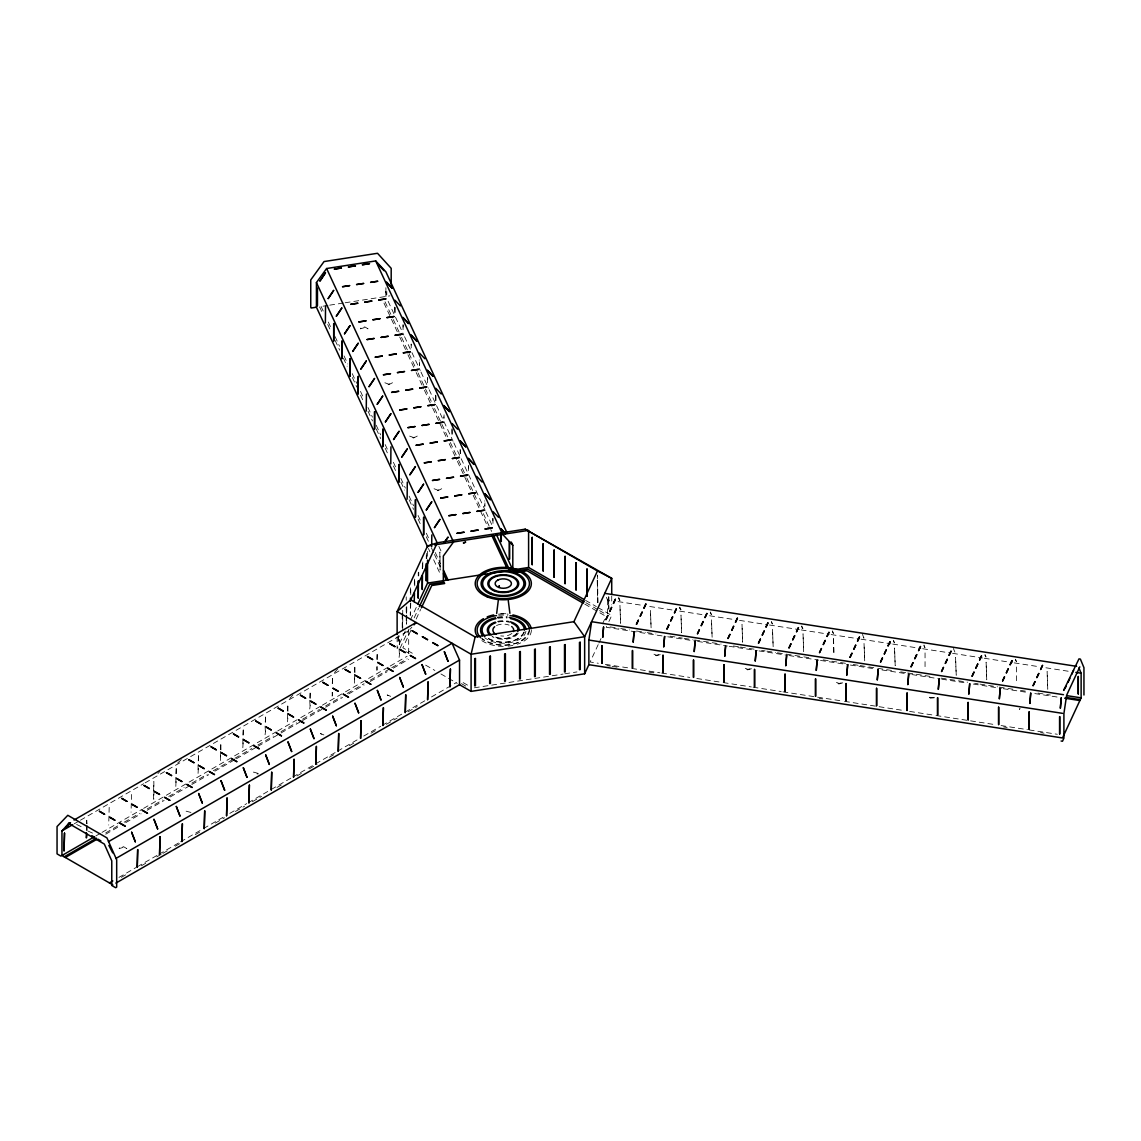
<?xml version="1.0" encoding="UTF-8"?>
<svg xmlns="http://www.w3.org/2000/svg" width="1141" height="1141" viewBox="0 0 1141 1141"><rect width="100%" height="100%" fill="white"/><g stroke="black" fill="none" stroke-linecap="round" stroke-linejoin="round"><path stroke-width="0.75" stroke-dasharray="5 3.75" d="M529.438 629.746C524.019 648.473 495.379 648.259 481.859 638.404M618.878 597.841L619.863 600.437L618.222 597.898M679.908 607.283L680.892 609.879L679.252 607.34M710.415 612.004L711.399 614.585L709.788 611.904M771.444 621.431L772.414 624.027L770.803 621.346M801.952 626.152L802.294 628.648M832.459 630.873L833.443 633.469L831.832 630.788M862.468 634.382L863.951 638.19L861.84 634.282M893.489 640.315L894.473 642.911L892.861 640.215M923.996 645.036L924.98 647.632L923.369 644.936M985.025 654.478L986.009 657.073L984.383 654.378M1015.533 659.198L1016.517 661.794L1014.905 659.099M524.147 631.914C517.287 644.437 498.132 644.294 487.05 637.648M398.722 635.922L398.523 641.47L398.394 635.879M406.738 620.347L406.538 624.184L406.424 615.184M410.746 603.19L410.432 615.07M405.283 631.073L397.125 648.673L397.125 636.293M410.475 619.891L417.164 605.5M400.092 648.202L408.977 629.048M414.169 617.88L418.604 608.31M410.988 630.217L402.844 647.774L412.315 653.251M416.18 619.05L420.63 609.465M602.534 623.813L604.616 619.335M598.184 644.636L590.125 661.994L598.312 663.263M598.911 643.053L601.107 638.318M606.655 626.366L606.242 627.279L665.959 636.521M608.895 621.545L611.719 615.47L597.87 607.468M620.561 623.2L619.962 605.614L620.59 623.129M650.441 610.406L651.097 627.85L650.47 610.335M681.576 632.642L680.992 615.056L681.619 632.57M711.456 619.848L712.127 637.291L711.499 619.777M742.606 642.083L742.007 624.498L742.634 642.012M772.486 629.29L773.156 646.733L772.514 629.219M833.515 638.732L834.171 656.175M864.022 643.453L864.693 660.896L864.051 643.381M894.53 648.174L895.172 665.688M925.051 652.894L925.051 670.309M955.559 657.615L956.187 675.13M1016.617 666.972L1016.617 684.4M1019.983 708.561L1019.369 709.345L1019.968 708.818M516.716 633.455C510.626 639.588 500.172 639.659 492.798 635.894M660.225 654.606L656.36 655.761L653.123 653.822L656.246 655.205L660.24 654.364M751.491 668.726L747.626 669.881L744.388 667.941L747.883 669.353L751.748 668.312M842.7 682.831L838.835 684.001L835.597 682.047L839.077 683.459L842.942 682.418M157.914 773.598L159.968 771.345M181.276 759.578L177.654 763.087M292.895 694.955L289.8 698.335M337.565 669.154L334.47 672.548M145.164 782.84L408.678 630.716L411.872 627.208M74.279 823.773L78.9 821.106M80.441 820.208L143.623 783.739M76.632 824.472L82.238 827.168M86.388 820.522L86.93 823.788M109.179 807.357L108.723 825.043M131.515 794.464L131.058 812.15M176.284 768.72L175.728 775.909M198.62 755.827L198.063 763.001M243.29 730.04L242.733 737.214M265.625 717.133L265.069 724.321M332.63 678.453L332.074 685.627M399.65 639.759L399.093 646.947M92.507 833.087L86.901 830.548M153.393 799.256L153.85 781.571L153.949 799.042M175.728 777.649L176.185 786.092M198.063 764.755L198.063 773.455L198.52 764.484M220.398 751.848L220.398 760.562L220.855 751.591M242.733 738.954L243.19 747.398M265.069 726.061L265.539 734.504M287.404 713.168L287.404 721.868L287.874 718.131M309.739 700.274L310.209 708.718M332.074 692.601L332.544 695.81M354.409 674.474L354.409 683.188L354.88 674.217M376.758 666.815L377.215 670.024M399.093 648.687L399.55 657.13M175.814 786.406L176.185 777.378M242.833 747.726L243.29 738.74M95.858 835.954L100.479 833.272M102.02 832.388L142.083 809.254M143.623 808.37L276.151 731.852M277.691 730.967L299.27 718.502M300.81 717.618L320.849 706.051M322.39 705.167L343.954 692.701M345.495 691.817L367.074 679.366M368.614 678.467L388.653 666.9M390.193 666.016L407.137 656.232M105.742 832.859L118.036 825.756M124.184 822.205L139.573 813.319M147.26 808.883L162.635 799.998M168.782 796.447L184.157 787.575M191.859 783.14L207.234 774.254M213.381 770.703L233.377 759.164M234.918 758.28L251.833 748.51M257.98 744.959L273.355 736.073M281.043 731.638L296.418 722.766M302.579 719.215L319.494 709.445M325.641 705.894L341.016 697.023M347.164 693.471L364.079 683.701M370.24 680.15L390.222 668.612M391.762 667.713L407.137 658.842M105.699 834.214L119.534 826.212M125.695 822.661L141.07 813.79M147.218 810.238L164.147 800.469M170.294 796.917L190.29 785.379M191.831 784.48L208.746 774.71M214.893 771.159L234.889 759.621M236.429 758.736L256.425 747.184M257.952 746.3L279.488 733.877M281.028 732.978L301.024 721.44M302.565 720.556L324.087 708.119M325.627 707.235L342.542 697.465M348.704 693.913L364.079 685.028M370.226 681.477L387.156 671.721M393.303 668.155L408.678 659.284M118.964 877.386L135.907 867.602M137.433 866.718L157.458 855.165M158.998 854.267L179.009 842.714M180.549 841.83L202.1 829.379M203.64 828.494L223.65 816.942M229.812 813.39L246.741 803.606M248.282 802.722L269.832 790.271M271.373 789.387L291.397 777.834M292.937 776.95L336.039 752.062M337.579 751.163L357.589 739.61M363.751 736.059L380.68 726.275M382.221 725.391L403.771 712.954M405.312 712.055L425.322 700.503M431.483 696.951L456.115 682.732M121.331 877.343L127.492 873.792M141.37 865.777L147.531 862.225M156.773 856.877L161.394 854.21M162.935 853.325L167.57 850.658M175.272 846.208L179.893 843.541M195.296 834.642L199.917 831.974M215.335 823.075L224.577 817.74M235.374 811.508L244.616 806.174M252.318 801.724L261.56 796.389M276.978 787.49L283.139 783.924M297.002 775.923L301.638 773.256M309.339 768.806L317.041 764.356M329.364 757.239L335.54 753.673M349.403 745.672L355.564 742.106M370.982 733.221L377.143 729.655M386.385 724.321L397.168 718.088M407.965 711.87L417.207 706.521M608.923 597L608.695 609.066L608.139 596.814M934.151 697.836L930.343 698.135L928.004 696.338L930.756 697.679L934.294 697.322M497.833 621.203L508.729 621.203M386.828 291.511L386.699 295.02L386.656 291.155M327.966 305.431L319.523 306.729L323.245 314.773M329.678 305.16L343.427 303.035M345.153 302.764L389.865 295.847M395 307.385L394.872 312.634L394.715 307.043M403.015 324.643L403.058 330.248L403.172 325M411.231 347.862L411.188 343.997L411.188 347.477M419.531 361.982L419.403 365.477L419.232 359.886M427.704 377.856L427.575 383.091L427.533 377.486M435.876 395.471L435.762 400.719L435.591 395.128M444.063 414.825L443.935 418.333L443.892 414.468M452.064 428.588L452.107 435.948L451.936 428.617M460.108 449.711L460.279 453.562L460.408 450.053M468.409 465.571L468.452 471.176L468.58 465.927M484.939 502.91L484.811 506.404L484.768 500.799M492.941 518.413L492.983 524.019L492.812 518.428M440.126 569.958L439.955 552.187M474.371 687.795L563.069 674.074M564.795 673.803L576.975 671.921M497.39 617.096L507.232 616.853M190.946 812.463L185.983 811.137L188.622 812.991M258.223 773.455L253.63 772.072L255.427 773.684L258.108 774.026M500.828 613.601L508.159 613.787M390.693 696.367L387.198 694.955L390.75 696.923M323.873 734.947L320.393 733.535L323.63 735.474M619.891 600.266L618.251 597.741M680.906 609.708L679.266 607.183M802.95 628.591L801.324 626.067M954.889 652.096L953.377 648.445M606.399 597.313L607.483 599.952L611.005 600.494M618.051 601.592L640.942 605.129M649.742 606.499L672.634 610.036M679.679 611.12L702.571 614.657M709.616 615.755L732.493 619.292M739.539 620.39L767.708 624.74M769.476 625.011L799.413 629.647M801.167 629.918L829.336 634.282M831.104 634.553L859.273 638.903M861.027 639.174L890.964 643.809M892.733 644.08L920.901 648.445M922.655 648.716L950.824 653.066M952.592 653.337L982.529 657.972M984.284 658.243L1012.452 662.607M1014.221 662.878L1038.866 666.686M1045.912 667.785L1070.558 671.593M895.2 665.617L894.573 648.088M956.229 675.058L955.587 657.53M610.178 626.908L618.978 628.277M620.747 628.548L629.547 629.903M636.592 631.002L645.392 632.356M647.161 632.627L655.961 633.997M670.052 636.179L682.375 638.076M684.129 638.347L692.929 639.716M694.698 639.987L701.744 641.071M703.498 641.356L721.112 644.066M733.435 645.977L738.712 646.79M740.48 647.075L754.558 649.243M761.603 650.341L765.126 650.883M766.88 651.154L775.695 652.524M777.449 652.795L784.495 653.879M786.249 654.15L802.094 656.603M803.863 656.874L810.909 657.958M823.232 659.869L846.123 663.406M853.168 664.504L858.446 665.317M860.2 665.588L876.046 668.041M877.814 668.312L884.86 669.41M886.614 669.681L893.66 670.765M900.705 671.849L905.983 672.677M907.751 672.948L930.628 676.485M941.197 678.125L967.611 682.204M974.656 683.302L978.179 683.844M979.934 684.115L997.548 686.839M999.302 687.11L1013.393 689.292M1020.439 690.376L1025.716 691.189M1038.039 693.1L1050.362 695.012M667.713 636.792L695.81 641.142M697.579 641.413L727.43 646.02M729.185 646.291L757.296 650.641M759.05 650.912L787.147 655.262M788.902 655.533L818.767 660.154M820.522 660.425L848.633 664.775M850.387 665.046L874.976 668.854M882.007 669.938L910.104 674.288M911.859 674.559L939.97 678.909M941.724 679.18L966.313 682.974M973.33 684.072L1001.441 688.408M1003.196 688.693L1027.784 692.487M1034.816 693.571L1057.65 697.108M605.343 664.347L629.96 668.155M631.729 668.426L659.869 672.791M661.623 673.062L689.763 677.412M696.794 678.496L721.412 682.304M723.18 682.575L751.32 686.939M753.074 687.21L781.214 691.56M782.968 691.831L842.771 701.087M844.525 701.358L902.574 710.33M909.605 711.413L934.222 715.236M935.991 715.507L994.025 724.478M1001.056 725.562L1027.442 729.655M1029.196 729.926L1057.336 734.276M606.841 665.56L610.349 666.102M612.104 666.373L619.135 667.456M648.972 672.078L656.004 673.161M819.281 698.42L822.804 698.962M1003.638 726.945L1007.161 727.487M1040.521 732.65L1044.029 733.192M608.923 608.923L608.381 596.686M597.741 602.733L597.185 578.573M585.547 600.366L596.329 606.584M585.846 602.705L598.055 609.75M599.581 610.635L605.7 614.158M584.748 604.088L604.473 615.484M463.16 682.603L468.566 685.727M406.068 651.668L409.063 653.394M461.42 683.616L465.899 686.197M425.636 665.132L434.878 670.466M440.939 673.96L457.27 683.388M399.093 657.401L399.55 653.65M376.758 670.295L377.215 666.544M332.074 696.081L332.544 692.33M309.739 708.975L310.209 705.224M265.069 734.775L265.539 731.024M395 312.62L394.829 307.029M435.876 400.691L435.719 395.1M460.408 453.548L460.237 449.697M388.14 301.295L403.814 335.069M404.556 336.681L420.23 370.454M420.986 372.066L428.445 388.154M429.187 389.766L453.077 441.239M453.833 442.851L485.182 510.398M485.923 512.009L492.641 526.486M385.059 301.794L392.561 317.968M393.317 319.58L400.819 335.754M401.561 337.365L408.321 351.927M409.077 353.539L417.321 371.324M418.077 372.95L431.583 402.06M434.593 408.521L449.597 440.868M450.353 442.48L457.855 458.653M458.611 460.265L466.113 476.439M466.854 478.05L480.361 507.16M483.37 513.635L491.628 531.421M383.975 303.107L390.721 317.64M391.477 319.266L398.965 335.411M399.721 337.023L407.209 353.168M407.965 354.794L415.452 370.939M416.208 372.551L423.696 388.696M424.452 390.308L431.94 406.467M432.696 408.079L446.188 437.146M449.183 443.607L456.671 459.752M457.427 461.363L472.417 493.668M473.158 495.28L488.904 529.196M438.857 546.382L441.838 552.815M439.827 552.201L439.998 569.987M321.092 306.487L323.844 312.406M328.323 322.076L330.576 326.911M335.055 336.581L339.547 346.251M344.04 355.921L347.777 363.979M352.255 373.649L356.748 383.319M360.485 391.377L363.48 397.824M367.973 407.494L372.451 417.164M376.202 425.222L380.68 434.892M385.173 444.562L388.168 451.009M393.403 462.29L396.398 468.737M400.876 478.407L405.369 488.077M409.106 496.135L413.598 505.805M418.077 515.475L421.072 521.922M426.306 533.204L429.301 539.65M435.291 552.544L440.526 563.825M327.724 324.429L330.719 330.861M335.197 340.517L339.676 350.173M343.412 358.203L347.135 366.247M352.369 377.514L356.848 387.156M360.57 395.2L362.809 400.035M368.044 411.288L372.522 420.943M376.259 428.987L380.737 438.629M385.216 448.285L387.455 453.12M393.417 465.984L396.412 472.417M400.89 482.072L404.627 490.102M409.106 499.758L413.584 509.414M418.062 519.069L421.043 525.502M426.278 536.755L428.517 541.576M431.498 548.022L433.737 552.843M434.479 554.455L440.455 567.319M428.403 548.493L429.9 551.716M433.637 559.76L440.355 574.237M833.543 638.66L833.515 656.146M611.719 596.03L611.719 604.858M607.483 599.952L607.483 614.029M597.97 602.605L597.428 575.021L597.428 602.291M427.547 551.288L427.547 558.363M426.791 558.405L426.477 553.242L426.477 558.348M426.278 555.382L426.278 558.79M422.783 561.928L422.783 568.746M422.455 568.703L422.455 561.885L422.256 569.131M418.761 572.283L418.761 575.677M418.447 572.226L418.447 575.635M418.248 572.654L418.248 576.062M414.754 580.912L414.754 586.032M414.44 579.172L414.24 586.417M410.746 589.555L410.746 594.675M410.432 587.8L410.232 595.046M410.432 603.133L410.232 615.498M408.678 630.716L408.678 653.579M406.738 606.712L406.738 618.636M406.424 608.367L406.424 613.487M406.225 596.871L406.225 600.28M406.225 607.098L406.225 613.915M406.225 615.612L406.225 624.141M402.73 610.25L402.73 615.356M402.73 617.067L402.73 630.688M402.416 613.601L402.416 627.236M402.217 614.029L402.217 627.664M399.55 639.716L399.65 646.733M398.195 636.307L398.195 641.413M385.9 287.675L385.9 296.46L385.515 288.616M377.3 659.626L377.215 652.609L376.758 659.84M354.965 672.52L354.88 665.503L354.409 672.734M332.544 678.396L332.63 685.413M310.295 698.321L310.209 691.289L309.739 698.534M287.96 711.214L287.874 704.197L287.404 711.428M265.539 717.09L265.625 724.107M243.19 729.983L243.29 737M220.955 749.894L220.855 742.877L220.398 750.108M198.52 755.77L198.62 762.787M176.185 768.663L176.284 775.695M86.93 825.528L86.93 830.762M86.844 820.251L86.844 823.731M86.844 825.471L86.844 830.705M529.438 630.16A26.157 15.104 0 0 1 511.139 644.551A26.157 15.104 0 0 1 481.859 638.817M498.745 615.284A26.157 15.104 0 0 1 507.816 615.284M531.364 630.16A28.083 16.216 0 0 1 517.315 644.194M512.88 645.392A28.083 16.216 0 0 1 508.159 646.12M503.281 646.362A28.083 16.216 0 0 1 480.275 639.459M498.403 614.186A28.083 16.216 0 0 1 508.159 614.186M524.147 632.242A21.18 12.223 0 0 1 507.873 642.055A21.18 12.223 0 0 1 485.923 637.134M497.804 618.308A21.18 12.223 0 0 1 506.961 618.08M525.944 631.258A22.749 13.136 0 0 1 509.171 642.797A22.749 13.136 0 0 1 484.654 637.648M497.39 617.438A22.749 13.136 0 0 1 507.232 617.181M517.215 632.998A14.833 8.558 0 0 1 492.798 636.122M498.203 622.016A14.833 8.558 0 0 1 509.542 622.301M518.242 633.212A15.917 9.185 0 0 1 492.028 636.564M497.833 621.431A15.917 9.185 0 0 1 508.729 621.431M511.895 633.44A10.397 6.005 0 0 1 500.756 635.908M496.463 625.539A10.397 6.005 0 0 1 509.1 625.097M803.036 633.94L803.663 651.454L803.036 633.94M986.109 662.251L986.737 679.765L986.109 662.251M1047.124 671.692L1047.752 689.207L1047.124 671.692M360.941 328.066L360.328 328.85L364.92 327.481L368.044 328.85L364.806 326.911L360.941 328.066M392.518 382.734L388.667 384.717L384.802 382.734L388.667 384.146L392.518 382.734M417.278 436.076L413.427 438.058L409.562 436.076L413.427 437.502L417.278 436.076M119.705 847.834L119.092 848.619L123.699 847.235L126.808 848.619L123.57 846.679L119.705 847.834M441.724 488.733L437.859 490.716L433.994 488.733L437.859 490.159L441.724 488.733"/><path stroke-width="1.5" d="M498.275 600.58L496.663 613.444M115.883 883.105L459.538 684.7L471.09 691.375L584.648 673.803L588.87 664.69L588.87 640.058L591.609 621.688L1063.483 694.698M397.125 634.524L397.125 611.547L427.547 545.997L437.245 542.788L525.16 529.182L597.47 570.942L573.923 621.688L475.127 636.978L471.09 654.249L471.09 691.375M525.16 529.182L611.719 578.359L584.648 636.692L471.09 654.249L397.125 611.547L410.774 599.824L437.245 542.788M417.906 603.889L427.547 583.108L427.547 560.131M419.346 606.712L429.715 584.363L444.02 582.152L444.662 583.522L431.74 585.533L421.371 607.868M1079.8 666.843L1066.65 695.183L1063.911 713.553L1063.911 738.184L1062.499 741.236L1061.087 741.022M1078.944 667.941L1081.126 673.233L1081.126 697.85L1062.513 737.956L588.87 664.69M427.661 546.881L316.428 307.214L316.428 282.583L326.611 268.52L375.703 260.932L385.9 271.843L506.832 532.419M444.348 542.232L448.099 537.054L444.505 542.603M465.557 542.217L463.546 543.287M112.802 884.874L61.956 855.522L61.956 830.89L69.416 822.704M70.1 823.046L65.978 827.567L70.557 822.775M414.012 624.869L416.137 622.53L74.037 820.037M465.571 541.975L463.417 542.759M61.956 830.89L72.739 824.658M61.956 855.522L94.318 836.838M64.21 856.82L96.514 838.179M65.365 857.49L96.472 839.534M108.438 841.673L452.078 643.282L459.538 660.068L459.538 684.7M108.851 845.41L112.745 852.883M115.883 858.474L459.538 660.068M109.393 882.906L112.802 880.938M316.428 307.214L311.136 308.027L310.751 307.214L310.751 279.902L324.044 261.56L377.528 253.288L391.192 268.335L391.192 285.407M427.547 545.997L431.013 545.455M434.479 544.927L528.597 530.365L528.597 567.476L584.007 599.467M427.547 583.108L512.808 569.915L512.808 545.284L511.311 542.075M514.562 569.644L528.597 567.476M604.759 593.349L1076.633 666.344M1073.667 670.223L1071.784 674.274M1075.849 672.406L1081.126 673.233M1069.901 678.325L1068.019 682.375M1066.15 686.426L1063.64 690.376L1078.987 658.87L1080.384 659.084L1083.95 667.699L1083.95 695.012M1067.035 695.682L1081.126 697.85M1066.207 697.465L1080.299 699.633M1064.667 698.192L1079.871 700.545M588.87 640.058L1062.513 713.339M597.47 570.942L611.719 578.359L611.719 594.261M584.306 601.82L527.798 569.188L513.493 571.399L514.135 572.782L527.056 570.785L583.222 603.204M410.774 599.824L475.127 636.978M91.879 835.683L94.874 837.408M97.869 839.134L100.864 840.86M68.389 823.303L104.316 844.055L111.775 860.842L111.775 885.473L115.655 887.712L116.682 887.113L116.682 859.801L106.954 837.893L67.804 815.302L57.05 826.555L57.05 853.882L60.929 856.121M505.534 533.688L501.027 528.868L504.564 532.847M512.808 545.284L502.625 534.373L375.703 260.932M573.923 621.688L584.648 636.692L584.648 673.803M384.018 270.659L378.555 264.997M400.377 305.888L394.914 300.226M424.894 358.745L419.432 353.068M441.253 393.973L435.791 388.311M457.598 429.201L452.136 423.539M482.13 482.044L476.667 476.382M498.474 517.287L493.012 511.61M496.378 534.53L512.808 569.915M493.126 534.658L509.713 570.4M491.899 535.657L506.889 567.947M326.611 268.52L453.519 541.975L443.336 556.038L443.336 580.669M316.428 282.583L437.36 543.173M325.542 305.945L325.37 323.003M366.418 394.016L366.247 411.074M390.935 446.873L390.778 463.916M407.294 482.101L407.123 499.159M431.826 534.944L431.655 546.781M443.521 570.272L447.999 579.942M443.435 573.752L446.431 580.184M509.884 613.316L508.287 600.736M501.284 532.918L501.284 541.618L501.113 532.547M426.477 563.469L426.278 580.926L426.278 563.896M422.455 575.506L422.256 589.569L422.256 575.948M418.447 580.74L418.248 598.212L418.248 581.183M414.44 592.792L414.24 601.749M410.432 598.027L410.432 601.435M86.844 834.185L86.388 837.936L86.388 832.716M480.632 637.705A26.157 15.104 0 0 1 496.506 615.57M510.056 615.57A26.157 15.104 0 0 1 529.338 628.834M477.837 637.006A28.083 16.216 0 0 1 483.427 618.693M487.178 616.882A28.083 16.216 0 0 1 493.682 614.928M512.88 614.928A28.083 16.216 0 0 1 531.25 628.748M484.939 636.236A21.18 12.223 0 0 1 496.035 618.622M510.526 618.622A21.18 12.223 0 0 1 524.461 630.117M482.672 635.665A22.749 13.136 0 0 1 495.508 617.78M509.171 617.438A22.749 13.136 0 0 1 525.944 628.976M511.781 623.057A14.833 8.558 0 0 1 517.886 631.558M491.129 634.981A14.833 8.558 0 0 1 495.864 622.658M489.489 634.667A15.917 9.185 0 0 1 495.322 622.102M510.013 621.731A15.917 9.185 0 0 1 519.198 630.06M512.994 627.935A10.397 6.005 0 0 1 513.364 631.543M496.05 634.396A10.397 6.005 0 0 1 494.652 626.723M511.696 626.552A10.397 6.005 0 0 1 512.195 626.994M603.56 627.079L602.69 637.334L603.56 627.079M634.068 631.8L633.198 642.055L634.068 631.8M664.59 636.521L663.705 646.776L664.59 636.521M695.097 641.242L694.227 651.497L695.097 641.242M725.605 645.963L724.735 656.203L725.605 645.963M756.126 650.684L755.242 660.924L756.126 650.684M786.634 655.405L785.764 665.645L786.634 655.405M817.141 660.126L816.271 670.366L817.141 660.126M847.663 664.846L846.779 675.087L847.663 664.846M878.171 669.567L877.286 679.808L878.171 669.567M908.678 674.288L907.808 684.529L908.678 674.288M939.2 679.009L938.316 689.25L939.2 679.009M969.707 683.73L968.823 693.97L969.707 683.73M1000.215 688.437L999.345 698.691L1000.215 688.437M1030.722 693.158L1029.852 703.412L1030.722 693.158M1061.244 697.878L1060.36 708.133L1061.244 697.878M607.839 615.527L605.957 619.577L607.839 615.527M611.59 607.426L609.708 611.476L611.59 607.426M615.356 599.325L613.473 603.375L615.356 599.325M638.347 620.248L636.464 624.298L638.347 620.248M642.112 612.146L640.229 616.197L642.112 612.146M645.863 604.045L643.98 608.096L645.863 604.045M668.854 624.968L666.986 629.019L668.854 624.968M672.62 616.867L670.737 620.918L672.62 616.867M676.371 608.766L674.502 612.817L676.371 608.766M699.376 629.689L697.493 633.74L699.376 629.689M703.127 621.588L701.244 625.639L703.127 621.588M706.892 613.487L705.01 617.538L706.892 613.487M729.883 634.41L728.001 638.461L729.883 634.41M733.634 626.309L731.766 630.36L733.634 626.309M737.4 618.208L735.517 622.259L737.4 618.208M760.391 639.131L758.508 643.182L760.391 639.131M764.156 631.03L762.274 635.081L764.156 631.03M767.907 622.929L766.039 626.98L767.907 622.929M790.913 643.852L789.03 647.888L790.913 643.852M794.664 635.751L792.781 639.801L794.664 635.751M798.429 627.65L796.546 631.7L798.429 627.65M821.42 648.573L819.538 652.609L821.42 648.573M825.171 640.472L823.303 644.522L825.171 640.472M828.937 632.371L827.054 636.421L828.937 632.371M851.928 653.28L850.045 657.33L851.928 653.28M855.693 645.193L853.81 649.243L855.693 645.193M859.444 637.092L857.561 641.142L859.444 637.092M882.435 658L880.567 662.051L882.435 658M886.2 649.914L884.318 653.964L886.2 649.914M889.966 641.812L888.083 645.863L889.966 641.812M912.957 662.721L911.074 666.772L912.957 662.721M916.708 654.634L914.84 658.671L916.708 654.634M920.473 646.533L918.591 650.584L920.473 646.533M943.464 667.442L941.582 671.493L943.464 667.442M947.23 659.355L945.347 663.392L947.23 659.355M950.981 651.254L949.098 655.305L950.981 651.254M973.972 672.163L972.103 676.214L973.972 672.163M977.737 664.062L975.855 668.113L977.737 664.062M981.488 655.975L979.62 660.026L981.488 655.975M1004.494 676.884L1002.611 680.935L1004.494 676.884M1008.245 668.783L1006.362 672.833L1008.245 668.783M1012.01 660.696L1010.127 664.747L1012.01 660.696M1035.001 681.605L1033.118 685.655L1035.001 681.605M1038.766 673.504L1036.884 677.554L1038.766 673.504M1042.517 665.417L1040.635 669.453L1042.517 665.417M325.456 272.813L319.993 280.957L325.456 272.813M333.643 290.427L328.18 298.571L333.643 290.427M341.815 308.056L336.353 316.185L341.815 308.056M349.987 325.67L344.525 333.8L349.987 325.67M358.16 343.284L352.697 351.414L358.16 343.284M366.332 360.898L360.884 369.028L366.332 360.898M374.519 378.512L369.056 386.642L374.519 378.512M382.691 396.127L377.229 404.271L382.691 396.127M390.864 413.741L385.401 421.885L390.864 413.741M399.036 431.355L393.574 439.499L399.036 431.355M407.223 448.984L401.76 457.113L407.223 448.984M415.395 466.598L409.933 474.727L415.395 466.598M423.568 484.212L418.105 492.341L423.568 484.212M431.74 501.826L426.278 509.956L431.74 501.826M439.913 519.44L434.464 527.57L439.913 519.44M99.438 811.308L104.573 814.275L99.438 811.308M121.773 798.415L126.908 801.367L121.773 798.415M144.108 785.507L149.243 788.474L144.108 785.507M166.443 772.614L171.578 775.58L166.443 772.614M188.778 759.721L193.913 762.687L188.778 759.721M211.114 746.827L216.248 749.794L211.114 746.827M233.449 733.934L238.583 736.901L233.449 733.934M255.784 721.041L260.918 723.993L255.784 721.041M278.119 708.133L283.253 711.1L278.119 708.133M300.454 695.24L305.588 698.206L300.454 695.24M322.803 682.347L327.938 685.313L322.803 682.347M345.138 669.453L350.273 672.42L345.138 669.453M367.473 656.56L372.608 659.527L367.473 656.56M389.808 643.667L394.943 646.619L389.808 643.667M412.143 630.759L417.278 633.726L412.143 630.759M64.509 833.144L64.039 850.829L64.509 833.144M109.707 817.227L114.842 820.194L109.707 817.227M132.042 804.334L137.177 807.3L132.042 804.334M154.377 791.44L159.512 794.407L154.377 791.44M176.712 778.547L181.847 781.514L176.712 778.547M199.047 765.654L204.182 768.62L199.047 765.654M221.383 752.76L226.517 755.713L221.383 752.76M243.718 739.853L248.852 742.82L243.718 739.853M266.053 726.96L271.187 729.926L266.053 726.96M288.388 714.066L293.522 717.033L288.388 714.066M310.723 701.173L315.857 704.14L310.723 701.173M333.058 688.28L338.192 691.246L333.058 688.28M355.407 675.386L360.542 678.339L355.407 675.386M377.742 662.479L382.877 665.445L377.742 662.479M400.077 649.586L405.212 652.552L400.077 649.586M422.412 636.692L427.547 639.659L422.412 636.692M119.976 823.16L125.111 826.127L119.976 823.16M142.311 810.267L147.446 813.233L142.311 810.267M164.646 797.374L169.781 800.34L164.646 797.374M186.981 784.48L192.116 787.433L186.981 784.48M209.316 771.573L214.451 774.539L209.316 771.573M231.652 758.679L236.786 761.646L231.652 758.679M253.987 745.786L259.121 748.753L253.987 745.786M276.322 732.893L281.456 735.859L276.322 732.893M298.657 720L303.791 722.966L298.657 720M320.992 707.106L326.126 710.059L320.992 707.106M343.327 694.199L348.461 697.165L343.327 694.199M365.676 681.305L370.796 684.272L365.676 681.305M388.011 668.412L393.146 671.379L388.011 668.412M410.346 655.519L415.481 658.485L410.346 655.519M432.681 642.625L437.816 645.592L432.681 642.625M131.643 832.245L135.308 841.801L131.643 832.245M153.978 819.352L157.643 828.908L153.978 819.352M176.313 806.459L179.978 816L176.313 806.459M198.648 793.565L202.314 803.107L198.648 793.565M220.983 780.672L224.649 790.214L220.983 780.672M243.318 767.779L246.984 777.321L243.318 767.779M265.668 754.871L269.319 764.427L265.668 754.871M288.003 741.978L291.654 751.534L288.003 741.978M310.338 729.085L313.989 738.626L310.338 729.085M332.673 716.191L336.324 725.733L332.673 716.191M355.008 703.298L358.659 712.84L355.008 703.298M377.343 690.405L380.994 699.946L377.343 690.405M399.678 677.497L403.344 687.053L399.678 677.497M422.013 664.604L425.679 674.16L422.013 664.604M444.348 651.711L448.014 661.252L444.348 651.711M137.69 849.617L137.234 867.303L137.69 849.617M160.04 836.71L159.569 854.395L160.04 836.71M182.375 823.816L181.904 841.502L182.375 823.816M204.71 810.923L204.239 828.608L204.71 810.923M227.045 798.03L226.574 815.715L227.045 798.03M249.38 785.136L248.909 802.822L249.38 785.136M271.715 772.243L271.258 789.929L271.715 772.243M294.05 759.336L293.594 777.021L294.05 759.336M316.385 746.442L315.929 764.128L316.385 746.442M338.72 733.549L338.264 751.234L338.72 733.549M361.055 720.656L360.599 738.341L361.055 720.656M383.39 707.762L382.934 725.448L383.39 707.762M405.725 694.869L405.269 712.555L405.725 694.869M428.06 681.961L427.604 699.647L428.06 681.961M450.41 669.068L449.939 686.754L450.41 669.068M497.932 580.013L497.419 580.298A8.144 4.707 0 0 0 501.07 588.1A8.144 4.707 0 0 0 511.225 582.538A8.144 4.707 0 0 0 497.932 580.013M341.401 268.007L334.399 269.091L341.401 268.007M355.436 265.824L348.419 266.923L355.436 265.824M369.456 263.657L362.439 264.741L369.456 263.657M349.588 285.621L342.571 286.705L349.588 285.621M363.608 283.453L356.591 284.537L363.608 283.453M377.628 281.271L370.625 282.355L377.628 281.271M357.761 303.235L350.743 304.319L357.761 303.235M371.781 301.067L364.763 302.151L371.781 301.067M385.815 298.899L378.798 299.983L385.815 298.899M365.933 320.849L358.916 321.933L365.933 320.849M379.953 318.681L372.95 319.765L379.953 318.681M393.987 316.513L386.97 317.597L393.987 316.513M374.105 338.463L367.088 339.547L374.105 338.463M388.14 336.295L381.123 337.379L388.14 336.295M402.16 334.128L395.143 335.212L402.16 334.128M382.278 356.078L375.275 357.162L382.278 356.078M396.312 353.91L389.295 354.994L396.312 353.91M410.332 351.742L403.329 352.826L410.332 351.742M390.464 373.692L383.447 374.776L390.464 373.692M404.485 371.524L397.467 372.608L404.485 371.524M418.519 369.356L411.502 370.44L418.519 369.356M398.637 391.306L391.62 392.39L398.637 391.306M412.657 389.138L405.654 390.222L412.657 389.138M426.691 386.97L419.674 388.054L426.691 386.97M406.809 408.934L399.792 410.018L406.809 408.934M420.844 406.752L413.826 407.836L420.844 406.752M434.864 404.584L427.846 405.668L434.864 404.584M414.982 426.549L407.979 427.633L414.982 426.549M429.016 424.366L421.999 425.465L429.016 424.366M443.036 422.199L436.019 423.282L443.036 422.199M423.168 444.163L416.151 445.247L423.168 444.163M437.188 441.995L430.171 443.079L437.188 441.995M451.208 439.813L444.206 440.911L451.208 439.813M431.341 461.777L424.324 462.861L431.341 461.777M445.361 459.609L438.344 460.693L445.361 459.609M459.395 457.441L452.378 458.525L459.395 457.441M439.513 479.391L432.496 480.475L439.513 479.391M453.533 477.223L446.53 478.307L453.533 477.223M467.568 475.055L460.55 476.139L467.568 475.055M447.686 497.005L440.668 498.089L447.686 497.005M461.72 494.837L454.703 495.921L461.72 494.837M475.74 492.67L468.723 493.753L475.74 492.67M455.858 514.62L448.855 515.703L455.858 514.62M469.892 512.452L462.875 513.536L469.892 512.452M483.912 510.284L476.909 511.368L483.912 510.284M464.045 532.234L457.028 533.318L464.045 532.234M478.065 530.066L471.048 531.15L478.065 530.066M492.099 527.898L485.082 528.982L492.099 527.898M475.455 658.514L474.713 658.628L474.713 685.884L475.455 685.77L475.455 658.514M490.416 656.189L489.674 656.317L489.674 683.573L490.416 683.459L490.416 656.189M505.392 653.879L504.636 653.993L504.636 681.248L505.392 681.134L505.392 653.879M520.353 651.568L519.611 651.682L519.611 678.938L520.353 678.824L520.353 651.568M535.314 649.243L534.573 649.372L534.573 676.627L535.314 676.513L535.314 649.243M550.29 646.933L549.534 647.047L549.534 674.302L550.29 674.188L550.29 646.933M565.251 644.622L564.51 644.736L564.51 671.992L565.251 671.878L565.251 644.622M580.213 642.297L579.471 642.426L579.471 669.681L580.213 669.567L580.213 642.297M1078.274 676.513L1078.274 693.928L1078.274 676.513M601.977 645.82L601.977 663.235L601.977 645.82M632.485 650.541L632.485 667.956L632.485 650.541M663.007 655.262L663.007 672.677L663.007 655.262M693.514 659.983L693.514 677.397L693.514 659.983M724.022 664.704L724.022 682.118L724.022 664.704M754.543 669.425L754.543 686.839L754.543 669.425M785.051 674.146L785.051 691.56L785.051 674.146M815.558 678.852L815.558 696.281L815.558 678.852M846.08 683.573L846.08 701.002L846.08 683.573M876.588 688.294L876.588 705.723L876.588 688.294M907.095 693.015L907.095 710.444L907.095 693.015M937.602 697.736L937.602 715.165L937.602 697.736M968.124 702.457L968.124 719.871L968.124 702.457M998.632 707.178L998.632 724.592L998.632 707.178M1029.139 711.898L1029.139 729.313L1029.139 711.898M1059.661 716.619L1059.661 734.034L1059.661 716.619M532.234 537.397L532.234 564.652L532.234 537.397M543.187 543.715L543.187 570.971L543.187 543.715M554.141 550.048L554.141 577.303L554.141 550.048M565.095 556.366L565.095 583.621L565.095 556.366M576.062 562.698L576.062 589.954L576.062 562.698M587.016 569.017L587.016 596.272L587.016 569.017M392.19 288.274L386.571 282.241L392.19 288.274M408.549 323.502L402.916 317.483L408.549 323.502M416.722 341.116L411.088 335.097L416.722 341.116M433.067 376.359L427.447 370.326L433.067 376.359M449.426 411.587L443.792 405.554L449.426 411.587M465.77 446.816L460.151 440.783L465.77 446.816M473.957 464.43L468.323 458.411L473.957 464.43M490.302 499.672L484.668 493.639L490.302 499.672M509.457 541.818L509.457 559.233L509.457 541.818M317.355 288.331L317.355 305.745L317.355 288.331M333.714 323.559L333.714 340.974L333.714 323.559M341.886 341.173L341.886 358.588L341.886 341.173M350.059 358.787L350.059 376.202L350.059 358.787M358.245 376.402L358.245 393.83L358.245 376.402M374.59 411.644L374.59 429.059L374.59 411.644M382.763 429.258L382.763 446.673L382.763 429.258M399.122 464.487L399.122 481.901L399.122 464.487M415.467 499.715L415.467 517.13L415.467 499.715M423.639 517.329L423.639 534.758L423.639 517.329M499.387 587.315L499.188 585.904L499.387 587.315M490.202 596.643A26.157 15.104 0 0 0 529.438 583.564A26.157 15.104 0 0 0 490.202 570.486A26.157 15.104 0 0 0 490.202 596.643M487.178 596.843A28.083 16.216 0 0 0 531.25 584.976A28.083 16.216 0 0 0 491.414 568.874A28.083 16.216 0 0 0 487.178 596.843M491.429 593.377A20.666 11.923 0 0 0 523.862 584.648A20.666 11.923 0 0 0 494.552 572.796A20.666 11.923 0 0 0 491.429 593.377M490.559 594.104A22.178 12.808 0 0 0 525.373 584.734A22.178 12.808 0 0 0 493.91 571.998A22.178 12.808 0 0 0 490.559 594.104M495.037 590.467A14.377 8.301 0 0 0 517.615 584.377A14.377 8.301 0 0 0 497.205 576.134A14.377 8.301 0 0 0 495.037 590.467M494.424 590.967A15.446 8.914 0 0 0 518.67 584.434A15.446 8.914 0 0 0 496.749 575.577A15.446 8.914 0 0 0 494.424 590.967"/></g></svg>
